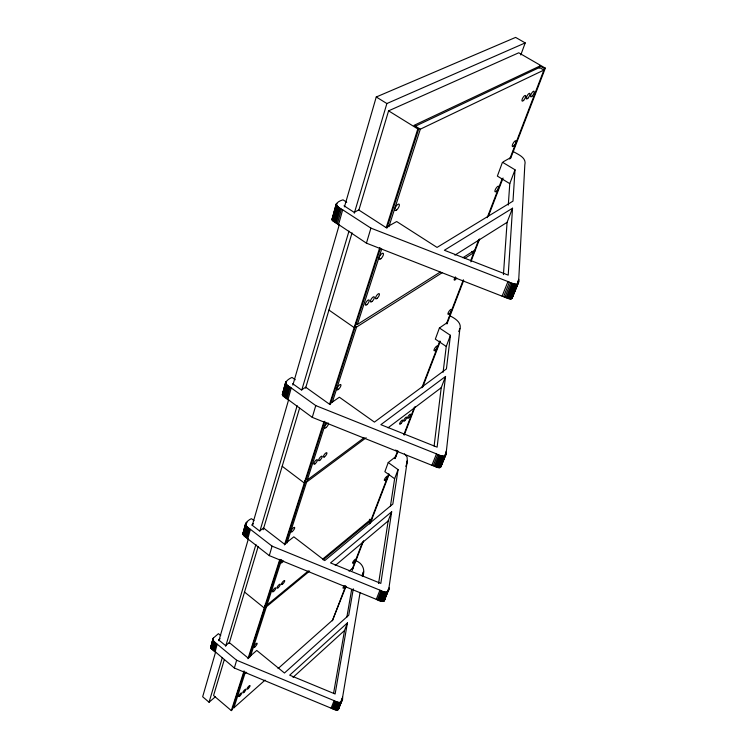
<?xml version="1.0" encoding="UTF-8"?>
<svg xmlns="http://www.w3.org/2000/svg" width="748" height="748" viewBox="0 0 748 748"><rect width="100%" height="100%" fill="white"/><g stroke="black" fill="none" stroke-linecap="round" stroke-linejoin="round"><path stroke-width="1.12" d="M295.254 379.741L292.01 377.422C286.419 379.937 282.604 383.846 290.168 387.193L315.768 405.594L436.477 453.877C440.385 456.392 447.603 458.197 446.397 450.969L459.786 329.569C462.227 322.725 455.177 318.508 450.1 315.88M445.677 455.186L441.04 466.574C438.87 469.585 434.588 465.714 431.905 465.293L312.271 417.365L282.95 395.795L282.37 394.336L285.568 382.499M385.267 596.988C385.949 603.215 379.629 601.467 376.281 599.335L269.299 555.624L247.775 538.85C246.279 537.176 241.426 535.325 243.455 532.511M346.735 202.231L343.014 199.828C334.459 202.353 334.758 206.383 342.668 209.795L370.915 228.121L507.957 281.557C511.726 283.501 520.215 287.157 518.747 279.341L524.816 164.962C526.873 157.389 517.616 154.312 512.819 151.292M512.53 208.206L508.21 275.133L444.359 250.262L512.53 208.206L507.079 222.352L503.432 274.619M508.285 205.074L509.781 183.634L497.364 176.098L502.469 162.232L515.017 169.787L512.988 201.128L437.047 247.41L396.683 221.539L385.977 227.542L358.703 209.945L354.159 212.357L344.024 205.803M339.134 707.206C338.984 712.105 333.608 709.366 331.112 708.169L234.358 668.02L210.871 648.049L213.348 638.081L218.416 633.678L220.735 635.576M254.03 520.664L251.45 518.663C246.616 520.636 242.735 525.938 249.458 528.602L272.085 546.152L379.937 590.163C383.855 592.986 390.082 593.491 389.11 586.89L407.305 460.572L407.043 456.897L404.472 453.896M441.666 463.293L441.778 462.358M362.761 576.484C365.417 569.976 362.752 563.309 355.889 560.729M445.537 376.459L437.122 447.164L380.863 424.677L445.537 376.459L441.217 387.716L434.111 446.004M443.096 372.289L446.247 346.464L435.327 339.143L439.413 327.989L450.436 335.328L446.434 368.914L374.421 422.106L339.377 397.216L329.382 404.135L305.67 387.193L301.453 389.989L292.627 383.668M512.632 296.301C512.081 301.968 504.984 296.704 502.095 296.171L366.436 243.156L332.374 220.38L332.009 219.342L336.207 203.952M391.671 511.754L380.826 583.412L330.541 562.917L391.671 511.754L388.165 520.926L378.582 583.487M390.4 506.321L394.626 478.748L384.883 471.698L388.231 462.545L398.058 469.613L392.84 504.04L324.772 560.561L293.833 536.83L284.502 544.179L263.539 528.004L259.612 530.986L251.814 524.946L253.385 523.768M212.89 638.811L212.965 640.195L214.396 641.859L236.639 660.241L334.094 700.642C337.965 703.606 343.407 703.214 342.612 697.192L360.078 592.575M339.583 704.719L339.274 706.467L342.313 698.95M353.318 588.77L348.746 615.202L284.464 673.013L256.77 650.451L248.046 657.96L229.262 642.569L225.597 645.618L218.603 639.877L220.071 638.661M333.543 693.518L344.519 630.517L347.007 623.982M346.857 617.081L351.654 589.508M441.46 464.873L441.04 466.574M210.665 647.347L213.077 638.455M210.73 647.693L212.825 639.839M211.553 644.813L213.348 638.081M210.871 648.049L212.965 640.195M211.095 648.423L213.199 640.569M211.404 648.815L213.507 640.961M211.806 649.245L213.909 641.391M242.848 533.922L245.54 523.694M243.175 532.875L245.737 523.338M242.922 534.278L246.017 522.964M243.091 534.642L246.391 522.581M212.282 649.703L214.396 641.859M243.352 535.026L245.914 525.479M246.288 524.283L246.859 522.16M243.698 535.437L246.27 525.891M212.853 650.208L214.966 642.364M244.138 535.877L246.718 526.34M282.361 394.682L285.876 381.817M282.454 395.028L285.652 383.191M213.498 650.769L215.62 642.925M283.557 391.148L286.175 381.461M282.651 395.402L285.848 383.565M244.68 536.363L247.261 526.826M282.95 395.795L286.147 383.958M283.342 396.216L286.549 384.379M214.237 651.386L216.359 643.551M245.307 536.896L247.897 527.359M283.847 396.674L287.064 384.837M332.019 219.669L336.413 203.634M332.14 220.015L336.731 203.316M246.036 537.485L248.626 527.948M215.059 652.069L217.191 644.234M332.374 220.38L336.478 205.298M284.455 397.179L287.671 385.342M332.72 220.772L336.824 205.681M246.859 538.13L249.458 528.602M285.166 397.73L288.401 385.903M333.187 221.193L337.301 206.111M333.767 221.67L337.89 206.579M285.988 398.347L289.224 386.52M247.775 538.85L250.384 529.322M334.468 222.184L338.601 207.103M286.923 399.03L290.168 387.193M335.291 222.754L339.424 207.673M336.235 223.39L340.377 208.309M287.961 399.778L291.215 387.95M337.301 224.101L341.462 209.019M338.489 224.877L342.668 209.795M215.639 651.919L202.661 696.762L209.066 702.232L215.246 696.884M218.883 640.709L248.411 538.691M252.31 525.236L288.644 399.675M292.861 385.098L339.265 224.783M344.454 206.85L376.253 96.988L515.606 37.4L525.218 42.907L520.795 54.959M234.358 668.02L236.639 660.241M269.299 555.624L272.085 546.152M209.066 702.232L222.362 657.473M225.69 646.281L255.928 544.451M259.921 531.015L297.143 405.687M301.79 390.017L348.989 231.113M354.3 213.208L386.875 103.542L525.218 42.907M312.271 417.365L315.768 405.594M224.222 659.914L213.573 695.509L231.319 710.6L232.151 709.861L244.203 672.34M229.225 643.224L258.2 546.423M263.193 529.724L299.555 408.258M305.567 388.165L352.065 232.834M358.769 210.45L388.586 110.844L518.757 52.79L545.339 68.133L510.604 158.454M366.436 243.156L370.915 228.121M210.693 647.011L211.254 645.935M282.37 394.336L282.978 393.298M332.009 219.342L332.636 218.388M231.319 710.6L244.063 670.872M247.953 658.726L279.827 559.308M284.436 544.927L323.875 421.937M329.569 404.172L379.75 247.672M386.146 227.701L417.814 128.937L418.908 128.422L386.847 228.224M248.813 657.988L280.388 559.682M285.362 544.207L324.847 421.255M330.195 404.603L380.442 248.186M232.385 706.57L233.872 707.832L245.325 672.284M250.337 656.735L266.438 606.759L309.663 571.033M265.334 603.73L266.989 605.057L281.622 559.626M286.98 543.011L306.615 482.067L366.146 437.73M305.436 478.58L307.288 479.982L325.857 422.358M332.28 402.415L356.553 327.072L442.236 272.683M355.711 323.276L357.404 324.445L381.714 249M388.857 226.812L420.32 129.18L543.908 70.069L539.448 67.498L415.421 126.16M352.271 569.929L353.075 567.751L349.064 571.192M395.066 458.608L395.814 456.579L388.231 462.545M394.626 478.748L398.058 469.613M446.247 346.464L450.436 335.328M509.781 183.634L515.017 169.787M362.35 574.679L363.584 571.407M362.228 575.511L363.463 572.239M362.322 576.362L363.145 574.184M406.538 462.601L407.305 460.572M406.445 463.423L407.211 461.404M539.205 68.133L540.037 65.955L544.497 68.526L545.339 68.133M405.79 466.369L406.94 463.33M458.739 331.607L459.889 328.587M345.716 585.974L332.346 620.793L346.006 586.451M351.99 569.649L362.574 542.094M369.54 523.955L388.801 473.83M394.664 458.571L397.749 450.539M403.873 434.597L414.392 407.211M421.844 387.819L439.843 340.957M446.537 323.519L463.339 279.799M470.829 260.313L478.87 239.379M487.191 217.705L502.254 178.501M509.725 159.062L544.497 68.526M352.28 570.126L363.584 540.757M370.279 523.348L389.128 474.326M395.832 456.897L397.927 451.446M404.21 435.102L415.103 406.781M422.648 387.165L440.245 341.397M446.949 323.959L463.713 280.369M470.838 261.847L479.636 238.977M488.425 216.125L503.067 178.043M331.112 708.169L334.094 700.642M332.168 708.608L335.16 701.082M376.281 599.335L379.937 590.163M333.112 708.992L336.114 701.465M377.45 599.803L381.106 590.64M333.963 709.328L336.965 701.811M431.905 465.293L436.477 453.877M334.721 709.609L337.731 702.091M378.497 600.223L382.163 591.06M335.394 709.833L338.405 702.316M433.204 465.817L437.786 454.401M379.432 600.588L383.107 591.425M335.983 710.002L339.003 702.484M502.095 296.171L507.957 281.557M380.264 600.896L383.948 591.743M434.382 466.275L438.964 454.859M336.507 710.104L339.527 702.587M336.965 710.151L339.985 702.634M381.013 601.149L384.696 591.986M503.572 296.741L509.453 282.136M337.357 710.123L340.387 702.606M341.312 700.418L342.612 697.192M435.43 466.677L440.03 455.27M337.703 710.03L342.453 698.118M381.667 601.336L385.36 592.182M337.993 709.861L341.023 702.344M338.255 709.618L342.163 699.698M338.47 709.3L342.023 700.343M436.365 467.023L440.965 455.616M504.9 297.255L510.791 282.651M382.237 601.457L385.94 592.304M382.733 601.514L386.436 592.36M437.187 467.304L441.806 455.897M383.172 601.495L386.875 592.341M506.087 297.704L511.997 283.109M386.912 592.912L388.969 587.835M383.537 601.411L387.249 592.257M383.855 601.252L388.838 588.676M437.917 467.509L442.536 456.112M385.005 598.578L388.708 589.424M384.126 601.009L388.577 590.088M507.144 298.087L513.063 283.492M438.552 467.659L443.181 456.252M439.104 467.734L443.732 456.336M508.079 298.405L514.007 283.81M439.581 467.734L444.209 456.336M445.556 453.045L446.397 450.969M443.77 458.113L446.294 451.904M439.983 467.659L444.621 456.261M441.563 464.134L443.667 458.954M444.508 456.888L446.201 452.746M508.902 298.648L514.839 284.062M440.32 467.509L446.089 453.484M440.609 467.285L445.976 454.139M509.612 298.826L515.559 284.24M510.23 298.929L516.176 284.343M510.753 298.957L516.709 284.371M517.906 281.416L518.747 279.341M517.85 282.305L518.701 280.229M511.193 298.91L517.149 284.334M512.707 295.582L516.952 285.194M517.803 283.109L518.654 281.033M511.567 298.779L518.588 281.744M511.866 298.574L518.504 282.37M512.1 298.293L518.392 282.903M293.029 677.361L344.519 630.517M233.872 707.832L265.054 680.119M278.05 668.581L332.608 620.092M335.235 565.535L388.165 520.926M266.989 605.057L308.447 570.846M322.865 558.943L371.532 518.775M265.119 607.226L264.231 607.956L244.54 592.051M371.214 519.598L371.952 519M323.173 559.869L370.896 520.43L369.344 519.262M388.016 427.809L441.217 387.716M305.24 482.292L304.296 483.002L282.192 466.275M307.288 479.982L364.08 437.767M439.413 327.989L447.36 322.491M355.15 326.913L354.131 327.559L328.952 310.065M474.223 251.459L475.027 250.945M464.891 258.312L473.755 252.684L471.81 251.431M357.404 324.445L440.198 272.057M462.872 257.714L474.7 250.225M454.915 255.133L507.079 222.352M503.385 161.718L510.762 157.576M540.037 65.955L413.999 125.383L420.32 129.18M376.253 96.988L386.875 103.542M388.586 110.844L417.814 128.937M354.87 325.894L356.553 327.072M304.763 480.665L306.615 482.067M264.792 605.431L266.438 606.759M456.738 278.022A2.814 0.879 -56.7 0 1 454.288 280.089A2.814 0.879 -56.7 0 1 455.392 276.891M396.057 450.53A2.665 0.739 -54.1 0 1 395.776 449.959M283.642 560.916A2.88 0.851 -51.9 0 1 281.08 562.954A2.88 0.851 -51.9 0 1 281.912 560.374M345.473 586.03A2.403 0.589 -52.4 0 1 343.117 588.274A2.403 0.589 -52.4 0 1 344.314 585.675M246.662 672.302A2.655 0.692 -50.8 0 1 245.456 672.274M347.418 622.897L335.123 693.994L289.672 675.173L347.418 622.897M366.969 304.623A3.142 1.131 -56 0 0 369.11 300.051A3.142 1.131 -56 0 0 365.697 303.024A3.142 1.131 -56 0 0 366.969 304.623M496.251 191.348A3.272 1.038 -58.3 0 0 498.701 186.448A3.272 1.038 -58.3 0 0 495.503 189.235A3.272 1.038 -58.3 0 0 496.251 191.348M514.082 145.664A3.394 1.094 -59.1 0 0 515.97 140.755A3.394 1.094 -59.1 0 0 512.548 144.551A3.394 1.094 -59.1 0 0 514.082 145.664M380.854 258.752A3.618 1.337 -56.9 0 0 383.341 253.404A3.618 1.337 -56.9 0 0 379.46 256.695A3.618 1.337 -56.9 0 0 380.854 258.752M396.636 209.973A3.759 1.421 -57.9 0 0 399.254 204.326A3.759 1.421 -57.9 0 0 395.281 207.607A3.759 1.421 -57.9 0 0 396.636 209.973M532.239 96.015A3.235 1.047 -60 0 0 534.063 91.265A3.235 1.047 -60 0 0 530.865 94.772A3.235 1.047 -60 0 0 532.239 96.015M527.966 98.156A3.244 1.057 -60 0 0 529.79 93.388A3.244 1.057 -60 0 0 526.573 96.913A3.244 1.057 -60 0 0 527.966 98.156M523.665 100.316A3.254 1.075 -60 0 0 525.479 95.529A3.254 1.075 -60 0 0 522.244 99.073A3.254 1.075 -60 0 0 523.665 100.316M377.17 298.293A3.114 1.113 -56.1 0 0 379.311 293.758A3.114 1.113 -56.1 0 0 375.954 296.685A3.114 1.113 -56.1 0 0 377.17 298.293M372.093 301.444A3.123 1.122 -56 0 0 374.234 296.891A3.123 1.122 -56 0 0 370.849 299.836A3.123 1.122 -56 0 0 372.093 301.444M314.973 463.863A2.786 0.898 -53.2 0 0 317.395 459.898A2.786 0.898 -53.2 0 0 314.431 462.058A2.786 0.898 -53.2 0 0 314.973 463.863M435.345 350.176A2.88 0.86 -55.6 0 0 437.43 346.062A2.88 0.86 -55.6 0 0 434.438 348.886A2.88 0.86 -55.6 0 0 435.345 350.176M449.296 313.795A2.964 0.898 -56.2 0 0 451.465 309.513A2.964 0.898 -56.2 0 0 448.417 312.327A2.964 0.898 -56.2 0 0 449.296 313.795M326.231 427.463A3.188 1.057 -53.7 0 0 328.335 423.069A3.188 1.057 -53.7 0 0 324.763 426.36A3.188 1.057 -53.7 0 0 326.231 427.463M338.62 389.194A3.282 1.122 -54.4 0 0 340.808 384.584A3.282 1.122 -54.4 0 0 337.17 387.885A3.282 1.122 -54.4 0 0 338.62 389.194M324.52 456.86A2.758 0.888 -53.4 0 0 326.932 452.914A2.758 0.888 -53.4 0 0 324.024 455.036A2.758 0.888 -53.4 0 0 324.52 456.86M319.77 460.347A2.777 0.888 -53.3 0 0 322.182 456.392A2.777 0.888 -53.3 0 0 319.246 458.533A2.777 0.888 -53.3 0 0 319.77 460.347M273.628 591.406A2.534 0.72 -51.5 0 0 275.778 587.937A2.534 0.72 -51.5 0 0 273.011 590.191A2.534 0.72 -51.5 0 0 273.628 591.406M385.239 480.113A2.609 0.711 -53.7 0 0 387.567 476.42A2.609 0.711 -53.7 0 0 384.977 478.477A2.609 0.711 -53.7 0 0 385.239 480.113M292.15 531.641A2.955 0.898 -52.2 0 0 294.684 527.518A2.955 0.898 -52.2 0 0 291.505 529.986A2.955 0.898 -52.2 0 0 292.15 531.641M408.754 417.693A2.496 0.711 -54.6 0 0 410.521 414.233A2.496 0.711 -54.6 0 0 407.875 416.795A2.496 0.711 -54.6 0 0 408.754 417.693M404.836 420.647A2.506 0.72 -54.5 0 0 406.613 417.178A2.506 0.72 -54.5 0 0 403.948 419.759A2.506 0.72 -54.5 0 0 404.836 420.647M400.891 423.63A2.515 0.72 -54.4 0 0 402.667 420.152A2.515 0.72 -54.4 0 0 399.984 422.751A2.515 0.72 -54.4 0 0 400.891 423.63M282.566 584.095A2.515 0.711 -51.7 0 0 284.708 580.644A2.515 0.711 -51.7 0 0 281.987 582.87A2.515 0.711 -51.7 0 0 282.566 584.095M278.116 587.741A2.525 0.72 -51.6 0 0 280.257 584.272A2.525 0.72 -51.6 0 0 277.517 586.516A2.525 0.72 -51.6 0 0 278.116 587.741M239.715 696.061A2.338 0.589 -50.6 0 0 241.641 692.975A2.338 0.589 -50.6 0 0 239.051 695.257A2.338 0.589 -50.6 0 0 239.715 696.061M353.552 562.805A2.44 0.617 -52.7 0 0 355.693 559.41A2.44 0.617 -52.7 0 0 353.196 561.533A2.44 0.617 -52.7 0 0 353.552 562.805M254.862 646.945A2.712 0.729 -51 0 0 257.116 643.308A2.712 0.729 -51 0 0 254.142 645.842A2.712 0.729 -51 0 0 254.862 646.945M248.093 688.665A2.319 0.58 -50.8 0 0 250.01 685.589A2.319 0.58 -50.8 0 0 247.457 687.842A2.319 0.58 -50.8 0 0 248.093 688.665M243.913 692.349A2.328 0.589 -50.7 0 0 245.84 689.273A2.328 0.589 -50.7 0 0 243.268 691.535A2.328 0.589 -50.7 0 0 243.913 692.349"/></g></svg>
